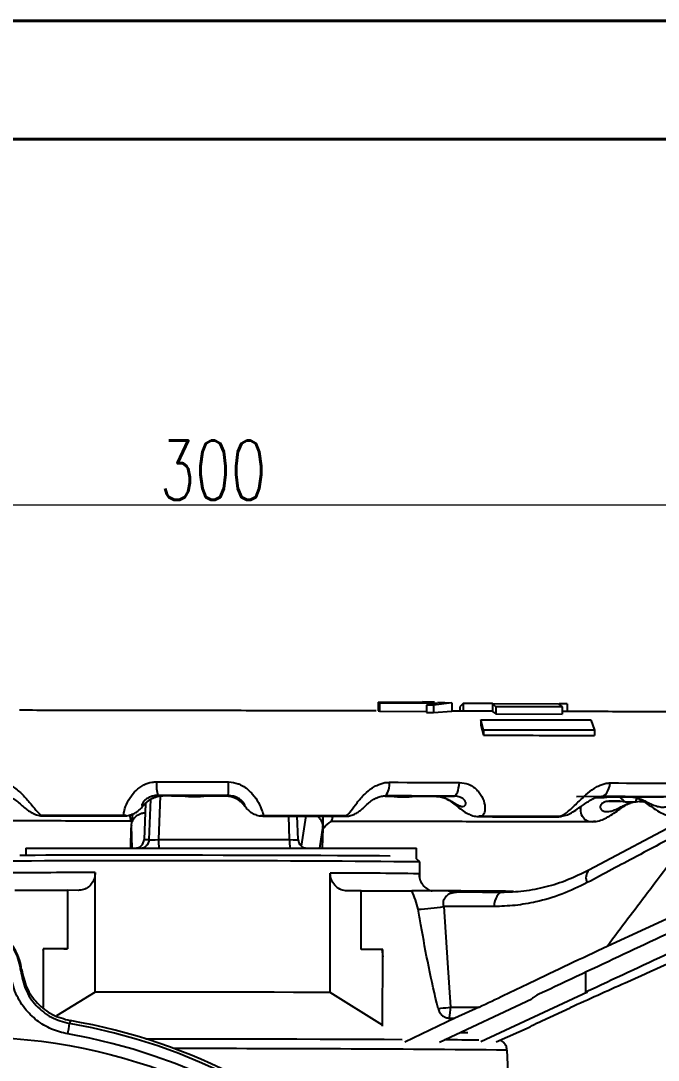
# Model space of a CAD drawing. Header units: millimetres. Extents: x 2384 to 4064, y 886 to 2074.
# Drawn here: x 2916.9 to 3024.6, y 1898.9 to 2074.4 of the extents above; entities that cross this region are included whole.
import ezdxf

# ---------------------------------------------------------------- set-up
doc = ezdxf.new("R2010")
doc.units = ezdxf.units.MM
doc.layers.add('标注', color=3, linetype='Continuous', lineweight=13)
doc.layers.add('粗实线', color=7, linetype='Continuous', lineweight=40)
doc.styles.add('SLDTEXTSTYLE1', font='txt.shx', dxfattribs={"width": 0.7, "bigfont": 'gbcbig.shx'})
doc.dimstyles.new('SLDDIMSTYLE12$0', dxfattribs={"dimtxt": 12, "dimasz": 10, "dimexe": 0, "dimexo": 0.0625, "dimgap": 0.875, "dimtad": 1, "dimdec": 1, "dimlfac": 1.8, "dimrnd": 1e-09, "dimzin": 12, "dimdsep": 46, "dimtxsty": 'SLDTEXTSTYLE1', "dimcen": 0.09, "dimdle": 8.16, "dimclrd": 3, "dimclre": 3, "dimadec": 0, "dimazin": 3, "dimtfac": 1, "dimtdec": 1, "dimtofl": 0, "dimtmove": 0, "dimatfit": 3, "dimfxl": 0, "dimfrac": 2, "dimtolj": 1, "dimlwd": 5, "dimlwe": 5, "dimarcsym": 0})

# ---------------------------------------------------------------- blocks, each defined once
blk = doc.blocks.new('*D50')
at = {"layer": 'Defpoints', "color": 0, "transparency": 16777216}
for p in [(3100.92, 1992.65), (2797.86, 1947.41), (3100.92, 1947.41)]:
    blk.add_point(p, dxfattribs=at)
at = {"layer": '标注', "color": 3, "lineweight": 5, "transparency": 16777216}
blk.add_line((2797.86, 1947.48), (2797.86, 1992.65), dxfattribs=at)
at = {"layer": '标注', "color": 3, "linetype": 'Continuous', "lineweight": 5, "transparency": 16777216}
for p, q in [((2807.86, 1992.65), (3090.92, 1992.65)), ((3100.92, 1947.48), (3100.92, 1992.65))]:
    blk.add_line(p, q, dxfattribs=at)
at = {"layer": '标注', "color": 3, "transparency": 16777216}
for points in [[(2807.86, 1994.31), (2807.86, 1990.98), (2797.86, 1992.65)], [(3090.92, 1994.31), (3090.92, 1990.98), (3100.92, 1992.65)]]:
    blk.add_solid(points, dxfattribs=at)
at = {"layer": '标注', "color": 0, "transparency": 16777216, "insert": (2949.39, 1998.52), "char_height": 10, "attachment_point": 5, "style": 'SLDTEXTSTYLE1'}
blk.add_mtext('\\A1;300', dxfattribs=at)
blk = doc.blocks.new('*D51')
at = {"layer": 'Defpoints', "color": 0, "transparency": 16777216}
for p in [(3100.35, 1957.33), (3011.94, 1720.13), (3112.35, 1720.13)]:
    blk.add_point(p, dxfattribs=at)
at = {"layer": '标注', "color": 3, "lineweight": 5, "transparency": 16777216}
blk.add_line((3100.41, 1957.33), (3112.35, 1957.33), dxfattribs=at)
at = {"layer": '标注', "color": 3, "linetype": 'Continuous', "lineweight": 5, "transparency": 16777216}
for p, q in [((3112.35, 1947.33), (3112.35, 1730.13)), ((3012, 1720.13), (3112.35, 1720.13))]:
    blk.add_line(p, q, dxfattribs=at)
at = {"layer": '标注', "color": 3, "transparency": 16777216}
for points in [[(3110.69, 1947.33), (3114.02, 1947.33), (3112.35, 1957.33)], [(3110.69, 1730.13), (3114.02, 1730.13), (3112.35, 1720.13)]]:
    blk.add_solid(points, dxfattribs=at)
at = {"layer": '标注', "color": 0, "transparency": 16777216, "insert": (3106.48, 1838.73), "char_height": 10, "attachment_point": 5, "rotation": 90, "style": 'SLDTEXTSTYLE1'}
blk.add_mtext('\\A1;235', dxfattribs=at)

msp = doc.modelspace()

# ---------------------------------------------------------------- linework, layer by layer
at = {"color": 7, "linetype": 'Continuous', "lineweight": 25}
for p, q in [((2977.244, 1959.366), (2977.241, 1957.86)), ((2977.244, 1959.366), (2986.778, 1959.342)), ((2977.486, 1959.169), (2977.244, 1959.366)), ((2977.486, 1959.169), (2977.484, 1957.806)), ((2987.292, 1959.146), (2977.486, 1959.169)), ((2986.769, 1959.344), (2984.763, 1959.392)), ((2984.763, 1959.392), (2985.92, 1959.389)), ((2985.414, 1958.833), (2987.292, 1959.146)), ((2989.71, 1959.249), (2986.595, 1958.831)), ((2986.778, 1959.342), (2986.769, 1959.344)), ((2987.345, 1959.336), (2989.71, 1959.249)), ((2989.71, 1959.249), (2989.708, 1957.819)), ((2991.646, 1959.15), (2991.074, 1958.589)), ((2991.646, 1959.15), (2991.644, 1957.824)), ((2996.598, 1959.133), (2991.646, 1959.15)), ((2996.584, 1959.107), (2996.582, 1957.745)), ((2997.154, 1958.562), (2996.584, 1959.107)), ((2996.584, 1959.107), (3007.728, 1959.076)), ((2977.241, 1957.86), (2977.484, 1957.806)), ((2977.484, 1957.806), (2985.412, 1957.785)), ((2985.414, 1958.833), (2985.412, 1957.583)), ((2985.412, 1957.583), (2986.593, 1957.58)), ((2986.595, 1958.831), (2985.414, 1958.833)), ((2986.595, 1958.831), (2986.593, 1957.58)), ((2986.593, 1957.58), (2989.708, 1957.819)), ((2991.074, 1958.589), (2991.072, 1957.826)), ((2996.582, 1957.745), (2997.152, 1957.366)), ((2997.154, 1958.562), (2997.152, 1957.366)), ((2997.152, 1957.366), (3008.359, 1957.331)), ((3008.361, 1958.535), (2997.154, 1958.562)), ((3007.728, 1959.076), (3008.361, 1958.535)), ((3009.173, 1959.089), (3007.811, 1959.094)), ((3008.361, 1958.535), (3008.359, 1957.331)), ((3009.173, 1959.089), (3009.171, 1957.77)), ((2994.595, 1956.371), (2994.593, 1955.446)), ((2995.035, 1954.616), (2994.595, 1956.371)), ((3013.183, 1956.343), (3013.782, 1954.605)), ((2994.593, 1955.446), (2995.033, 1953.775)), ((2995.035, 1954.616), (2995.033, 1953.775)), ((3013.782, 1954.605), (3013.78, 1953.716)), ((2940.037, 1943.596), (2940.916, 1943.563)), ((2940.426, 1943.516), (2940.179, 1936.142)), ((2944.136, 1943.551), (2945.238, 1943.417)), ((2945.238, 1943.417), (2947.288, 1943.413)), ((2947.288, 1943.413), (2948.391, 1943.543)), ((2951.527, 1943.543), (2951.954, 1943.574)), ((2978.439, 1943.478), (2979.431, 1943.474)), ((2979.431, 1943.474), (2980.506, 1943.339)), ((2980.506, 1943.339), (2982.497, 1943.333)), ((2982.497, 1943.333), (2983.571, 1943.463)), ((2987.092, 1943.46), (2990.086, 1943.484)), ((3014.986, 1943.407), (3010.775, 1943.387)), ((3015.447, 1943.23), (3016.417, 1943.36)), ((3020.084, 1943.353), (3025.441, 1943.37)), ((2937.955, 1942.209), (2937.735, 1936.14)), ((2937.956, 1942.21), (2937.736, 1936.142)), ((2938.621, 1936.142), (2938.848, 1942.921)), ((3014.041, 1943.235), (3015.447, 1943.23)), ((3016.308, 1942.609), (3018.221, 1942.594)), ((3019.015, 1942.483), (3018.064, 1942.616)), ((3020.764, 1942.483), (3019.015, 1942.483)), ((3021.709, 1942.616), (3020.764, 1942.483)), ((3021.412, 1942.573), (3022.099, 1942.573)), ((2920.037, 1940.248), (2920.461, 1940.217)), ((2920.441, 1940.226), (2920.037, 1940.248)), ((2920.461, 1940.217), (2920.663, 1940.209)), ((2934.738, 1940.227), (2934.324, 1940.207)), ((2934.328, 1940.198), (2934.738, 1940.227)), ((2934.417, 1940.19), (2934.328, 1940.198)), ((2935.79, 1940.436), (2935.635, 1938.848)), ((2957.439, 1940.186), (2957.853, 1940.156)), ((2957.853, 1940.164), (2957.439, 1940.186)), ((2957.853, 1940.156), (2957.807, 1940.148)), ((2971.819, 1940.133), (2957.853, 1940.164)), ((2962.319, 1936.142), (2962.175, 1940.098)), ((2963.758, 1936.14), (2963.615, 1940.095)), ((2964.334, 1935.031), (2965.109, 1940.148)), ((2967.929, 1940.085), (2967.909, 1938.07)), ((2971.642, 1940.117), (2971.803, 1940.124)), ((2971.803, 1940.124), (2972.228, 1940.153)), ((2972.228, 1940.153), (2971.819, 1940.133)), ((2994.265, 1940.095), (2994.659, 1940.062)), ((2994.682, 1940.071), (2994.265, 1940.095)), ((2994.659, 1940.062), (2994.374, 1940.056)), ((2994.659, 1940.062), (3007.732, 1940.02)), ((3007.772, 1940.029), (2994.682, 1940.071)), ((3007.352, 1940.015), (3007.732, 1940.02)), ((3007.732, 1940.02), (3008.163, 1940.052)), ((3008.163, 1940.052), (3007.772, 1940.029)), ((3029.62, 1939.895), (3012.832, 1930.963)), ((2935.334, 1939.615), (2935.764, 1939.338)), ((2935.496, 1934.694), (2935.571, 1938.129)), ((2935.751, 1934.694), (2935.589, 1938.546)), ((2967.901, 1938.488), (2967.335, 1934.694)), ((2967.909, 1938.07), (2967.835, 1934.694)), ((3013.399, 1939.16), (3013.989, 1939.227)), ((3016.03, 1918.222), (3057.344, 1937.15)), ((2917.746, 1934.694), (2917.746, 1933.527)), ((2917.746, 1934.694), (2952.068, 1934.694)), ((2937.736, 1936.142), (2938.621, 1936.142)), ((2940.179, 1936.142), (2962.319, 1936.142)), ((2952.068, 1934.694), (2983.746, 1934.694)), ((2983.746, 1932.907), (2983.746, 1934.694)), ((2984.289, 1932.363), (2983.739, 1932.914)), ((2984.284, 1929.631), (2984.289, 1932.363)), ((2929.451, 1910.392), (2929.489, 1930.556)), ((2969.135, 1910.317), (2969.173, 1930.482)), ((2915.916, 1927.608), (2924.802, 1927.576)), ((2924.802, 1927.576), (2924.783, 1917.695)), ((2926.632, 1927.567), (2924.802, 1927.574)), ((2974.423, 1927.481), (2972.019, 1927.482)), ((2974.404, 1917.6), (2974.423, 1927.482)), ((2974.423, 1927.482), (2982.957, 1927.484)), ((2990.019, 1927.195), (2989.91, 1927.283)), ((2990.502, 1927.239), (2990.024, 1927.15)), ((2994.871, 1927.241), (2990.492, 1927.239)), ((2994.884, 1927.241), (2998.327, 1927.242)), ((2996.843, 1924.834), (2988.332, 1924.831)), ((2920.701, 1917.71), (2920.683, 1907.804)), ((2924.783, 1917.695), (2920.701, 1917.71)), ((2920.701, 1917.461), (2920.733, 1917.707)), ((2924.165, 1917.694), (2924.783, 1917.695)), ((2978.042, 1917.601), (2974.404, 1917.6)), ((2977.881, 1917.599), (2978.04, 1916.35)), ((2978.018, 1904.609), (2978.042, 1917.601)), ((2917.129, 1913.898), (2917.037, 1914.191)), ((3012.266, 1913.713), (3012.298, 1910.357)), ((2929.451, 1910.392), (2922.918, 1906.379)), ((2978.018, 1904.814), (2969.135, 1910.317)), ((3012.634, 1910.358), (2994.59, 1901.966)), ((3012.298, 1910.357), (3012.634, 1910.358)), ((2987.604, 1901.945), (3003.208, 1909.238)), ((2989.486, 1907.855), (2994.317, 1907.856)), ((2994.317, 1907.856), (2990.195, 1905.997)), ((3004.908, 1905.545), (3009.719, 1907.746)), ((2990.195, 1905.997), (2981.747, 1901.938)), ((2989.26, 1905.991), (2990.195, 1905.997)), ((2997.212, 1901.985), (3002.921, 1904.522)), ((2998.043, 1902.199), (2997.891, 1902.287)), ((2999.285, 1895.667), (2999.038, 1900.569))]:
    msp.add_line(p, q, dxfattribs=at)
at = {"color": 7, "linetype": 'Continuous', "lineweight": 25, "flags": 128}
for points in [[(2939.832, 1945.899), (2941.353, 1945.897), (2942.875, 1945.894), (2944.398, 1945.891), (2945.922, 1945.889), (2947.445, 1945.886), (2948.969, 1945.883), (2950.493, 1945.88), (2952.017, 1945.877)], [(2979.166, 1945.817), (2980.659, 1945.813), (2982.148, 1945.809), (2983.634, 1945.806), (2985.116, 1945.802), (2986.595, 1945.798), (2988.07, 1945.794), (2989.541, 1945.79), (2991.008, 1945.786)], [(2990.086, 1943.484), (2990.234, 1943.526), (2990.378, 1943.648), (2990.516, 1943.847), (2990.644, 1944.118), (2990.76, 1944.456), (2990.861, 1944.853), (2990.944, 1945.299), (2991.008, 1945.786)], [(3014.986, 1943.407), (3015.224, 1943.449), (3015.456, 1943.57), (3015.678, 1943.769), (3015.885, 1944.04), (3016.071, 1944.378), (3016.233, 1944.774), (3016.366, 1945.221), (3016.469, 1945.707)], [(3016.469, 1945.707), (3017.83, 1945.702), (3019.185, 1945.697), (3020.533, 1945.692), (3021.873, 1945.688), (3023.206, 1945.683), (3024.532, 1945.678), (3025.85, 1945.673), (3027.16, 1945.668)], [(2951.954, 1943.574), (2950.464, 1943.577), (2948.973, 1943.58), (2947.483, 1943.582), (2945.993, 1943.585), (2944.503, 1943.588), (2943.014, 1943.59), (2941.525, 1943.593), (2940.037, 1943.596)], [(2948.391, 1943.543), (2947.859, 1943.544), (2947.327, 1943.545), (2946.795, 1943.546), (2946.263, 1943.547), (2945.731, 1943.548), (2945.2, 1943.549), (2944.668, 1943.55), (2944.136, 1943.551)], [(2990.086, 1943.484), (2988.651, 1943.488), (2987.213, 1943.492), (2985.77, 1943.496), (2984.324, 1943.5), (2982.874, 1943.504), (2981.421, 1943.508), (2979.965, 1943.511), (2978.505, 1943.515)], [(2983.571, 1943.463), (2983.055, 1943.465), (2982.539, 1943.466), (2982.022, 1943.468), (2981.505, 1943.469), (2980.987, 1943.47), (2980.469, 1943.472), (2979.95, 1943.473), (2979.431, 1943.474)], [(3016.417, 1943.36), (3015.953, 1943.361), (3015.488, 1943.363), (3015.022, 1943.365), (3014.569, 1943.366)], [(3025.441, 1943.37), (3024.16, 1943.374), (3022.871, 1943.379), (3021.575, 1943.384), (3020.271, 1943.389), (3018.96, 1943.393), (3017.642, 1943.398), (3016.318, 1943.403), (3014.986, 1943.407)], [(2916.735, 1933.519), (2917.884, 1933.528), (2919.366, 1933.535), (2921.166, 1933.541), (2923.264, 1933.546), (2925.638, 1933.549), (2928.264, 1933.552), (2931.114, 1933.553), (2934.156, 1933.552), (2937.359, 1933.551), (2940.689, 1933.548), (2944.111, 1933.544), (2947.589, 1933.538), (2951.085, 1933.532), (2954.562, 1933.524), (2957.984, 1933.515), (2961.314, 1933.506), (2964.517, 1933.495), (2967.56, 1933.484), (2970.409, 1933.473), (2973.035, 1933.46), (2975.409, 1933.448), (2977.508, 1933.435), (2979.269, 1933.423)], [(2998.327, 1927.242), (2998.049, 1927.198), (2997.78, 1927.064), (2997.531, 1926.845), (2997.31, 1926.549), (2997.124, 1926.186), (2996.982, 1925.769), (2996.887, 1925.313), (2996.843, 1924.834)], [(2988.332, 1924.831), (2988.978, 1915.324), (2989.486, 1907.855)], [(2969.135, 1910.317), (2966.145, 1910.329), (2962.984, 1910.34), (2959.684, 1910.35), (2956.279, 1910.359), (2952.804, 1910.367), (2949.293, 1910.374), (2945.782, 1910.38), (2942.307, 1910.385), (2938.902, 1910.389), (2935.603, 1910.391), (2932.442, 1910.392), (2929.451, 1910.392)], [(2992.41, 1903.494), (2991.44, 1903.503), (2991.101, 1903.506)], [(2981.327, 1902.346), (2978.276, 1902.359), (2974.846, 1902.373), (2971.233, 1902.386), (2967.461, 1902.398), (2963.558, 1902.41), (2959.552, 1902.421), (2955.472, 1902.431), (2951.348, 1902.44), (2947.209, 1902.447), (2943.084, 1902.454), (2939.004, 1902.459), (2938.054, 1902.461)]]:
    msp.add_lwpolyline(points, dxfattribs=at)
at = {"color": 7, "linetype": 'Continuous', "lineweight": 25}
msp.add_circle((2908.378, 1808.166), 94.663, dxfattribs=at)
for centre, radius, start, end in [((2947.801, 1945.449), 7.982, 176.76355, 193.42354), ((2924.163, 1945.488), 27.856, 356.06086, 0.80138), ((2976.117, 1945.447), 3.072, 321.03143, 6.91894), ((2936.238, 1936.193), 1.499, 270.02192, 358.02403), ((2937.123, 1936.193), 1.499, 270.02192, 358.02403), ((2949.151, 1935.789), 8.979, 177.74692, 187.00238), ((2971.291, 1935.789), 8.979, 177.74692, 187.00238), ((2965.255, 1936.193), 1.499, 181.97597, 269.97808), ((2941.066, -2468.331), 4400.906, 89.437263, 90.347418), ((2926.07, 788.429), 1142.132, 89.828482, 90.580979), ((2968.3, 788.31), 1142.172, 89.203715, 89.956193), ((3014.215, 1929.736), 1.849, 138.45613, 207.97474), ((2990.505, 1931.314), 4.075, 250.60969, 269.96181), ((2978.204, -403.023), 2330.519, 89.460601, 89.73084), ((2980.9, 1974.327), 50.051, 273.57015, 278.53937), ((2908.223, 1913.128), 8.89, 6.98978, 173.15629), ((2908.241, 1913.16), 8.712, 5.44582, 174.70024), ((2978.442, 1908.246), 11.051, 348.22878, 357.97233), ((2498.979, 1977.482), 432.286, 350.12012, 350.3576), ((2908.375, 1808.16), 98.358, 9.97103, 80.17554), ((2908.357, 1808.128), 98.897, 9.98805, 80.15852), ((2908.378, 1808.165), 96.56, 9.97103, 80.17554), ((2977.855, 80.125), 1822.214, 89.484548, 89.665459), ((2947.985, -3042.066), 4942.899, 89.408205, 90.060005)]:
    msp.add_arc(centre, radius, start, end, dxfattribs=at)
for centre, major_axis, ratio, start_param, end_param in [((2940.122, 1936.194), (1.503, 0.05), 0.0360849, 3.1792312, 4.7488095), ((2962.255, 1936.194), (1.503, -0.055), 0.033278, 4.7560801, 6.3256584)]:
    msp.add_ellipse(centre, major_axis=major_axis, ratio=ratio, start_param=start_param, end_param=end_param, dxfattribs=at)
for points, knots in [([(2946.13, 1957.93), (2944.953, 1957.932), (2941.538, 1957.938), (2935.896, 1957.947), (2929.226, 1957.957), (2922.812, 1957.966), (2918.659, 1957.971), (2916.69, 1957.973)], [0, 0, 0, 0, 0.118831, 0.3446699, 0.5705243, 0.7963793, 1, 1, 1, 1]), ([(2976.944, 1957.863), (2975.474, 1957.867), (2971.807, 1957.876), (2965.881, 1957.89), (2959.193, 1957.904), (2952.603, 1957.918), (2948.247, 1957.926), (2946.13, 1957.93)], [0, 0, 0, 0, 0.1450701, 0.3617448, 0.5784187, 0.795092, 1, 1, 1, 1]), ([(2996.582, 1957.81), (2995.099, 1957.814), (2992.83, 1957.821), (2990.511, 1957.827), (2989.708, 1957.83)], [0, 0, 0, 0, 0.6536508, 1, 1, 1, 1]), ([(3100.352, 1945.105), (3100.506, 1945.547), (3100.833, 1946.49), (3101.005, 1948.055), (3100.908, 1949.68), (3100.516, 1951.227), (3099.906, 1952.593), (3099.133, 1953.769), (3098.247, 1954.749), (3097.3, 1955.536), (3096.346, 1956.134), (3095.449, 1956.555), (3094.67, 1956.828), (3094.041, 1956.992), (3093.558, 1957.087), (3093.184, 1957.143), (3092.873, 1957.178), (3092.587, 1957.203), (3092.273, 1957.223), (3091.81, 1957.244), (3091.093, 1957.265), (3089.959, 1957.29), (3088.538, 1957.314), (3086.791, 1957.339), (3084.76, 1957.363), (3082.439, 1957.388), (3079.83, 1957.412), (3076.937, 1957.437), (3073.763, 1957.462), (3070.316, 1957.486), (3066.603, 1957.511), (3062.632, 1957.535), (3058.411, 1957.56), (3053.949, 1957.584), (3049.257, 1957.608), (3044.344, 1957.632), (3039.221, 1957.655), (3033.9, 1957.678), (3028.391, 1957.7), (3022.71, 1957.722), (3016.859, 1957.744), (3012.071, 1957.761), (3009.192, 1957.77), (3008.36, 1957.773)], [0, 0, 0, 0, 0.0079196, 0.0168724, 0.0264298, 0.0353607, 0.0437515, 0.0516648, 0.0591206, 0.0661069, 0.072571, 0.0783858, 0.083384, 0.087719, 0.0919955, 0.096824, 0.1029102, 0.111382, 0.1241644, 0.1458179, 0.1859723, 0.2234477, 0.263159, 0.3018342, 0.3401259, 0.3782445, 0.4162719, 0.4542465, 0.4921881, 0.5301082, 0.5680135, 0.6059082, 0.6437954, 0.6816768, 0.7195538, 0.7574275, 0.7952986, 0.8331675, 0.8710346, 0.9089005, 0.9467651, 0.9846289, 1, 1, 1, 1]), ([(2994.595, 1956.371), (2997.748, 1956.366), (3004.067, 1956.357), (3010.14, 1956.348), (3013.183, 1956.343)], [0, 0, 0, 0, 0.4988697, 1, 1, 1, 1]), ([(3013.782, 1954.605), (3010.727, 1954.606), (3004.602, 1954.609), (2998.229, 1954.614), (2995.035, 1954.616)], [0, 0, 0, 0, 0.4988716, 1, 1, 1, 1]), ([(2995.033, 1953.775), (2997.845, 1953.767), (3003.479, 1953.75), (3009.677, 1953.73), (3013.077, 1953.719), (3013.78, 1953.716)], [0, 0, 0, 0, 0.4414631, 0.8844877, 1, 1, 1, 1]), ([(2912.844, 1945.937), (2913.379, 1945.879), (2914.112, 1945.801), (2915.438, 1945.214), (2916.31, 1944.581), (2917.428, 1943.545), (2918.449, 1942.372), (2919.487, 1941.046), (2920.103, 1940.407), (2920.377, 1940.26), (2920.441, 1940.226)], [0, 0, 0, 0, 0.128421, 0.1756524, 0.3416863, 0.3780729, 0.5535965, 0.748298, 0.9413079, 1, 1, 1, 1]), ([(2934.324, 1940.207), (2934.313, 1940.241), (2934.267, 1940.388), (2934.341, 1941.025), (2934.812, 1942.351), (2935.717, 1943.802), (2936.774, 1944.823), (2937.868, 1945.498), (2938.839, 1945.85), (2939.58, 1945.887), (2939.832, 1945.899)], [0, 0, 0, 0, 0.0583818, 0.2513124, 0.4459339, 0.6213853, 0.7572406, 0.8241965, 0.9402186, 1, 1, 1, 1]), ([(2952.017, 1945.877), (2952.563, 1945.819), (2953.309, 1945.74), (2954.604, 1945.152), (2955.412, 1944.519), (2956.369, 1943.482), (2957.145, 1942.309), (2957.698, 1940.983), (2957.852, 1940.345), (2957.853, 1940.198), (2957.853, 1940.164)], [0, 0, 0, 0, 0.1284602, 0.1757059, 0.3417905, 0.3781882, 0.5537653, 0.7485262, 0.941595, 1, 1, 1, 1]), ([(2971.819, 1940.133), (2971.873, 1940.167), (2972.1, 1940.313), (2972.641, 1940.95), (2973.606, 1942.274), (2974.828, 1943.724), (2976.029, 1944.744), (2977.194, 1945.417), (2978.185, 1945.768), (2978.917, 1945.805), (2979.166, 1945.817)], [0, 0, 0, 0, 0.0586686, 0.2515405, 0.4461027, 0.6215007, 0.7573146, 0.82425, 0.9402369, 1, 1, 1, 1]), ([(2991.008, 1945.786), (2991.527, 1945.727), (2992.236, 1945.647), (2993.411, 1945.059), (2994.1, 1944.425), (2994.831, 1943.388), (2995.308, 1942.215), (2995.34, 1940.89), (2995.02, 1940.251), (2994.747, 1940.105), (2994.682, 1940.071)], [0, 0, 0, 0, 0.128291, 0.1754745, 0.3413402, 0.37769, 0.5530357, 0.7475399, 0.9403543, 1, 1, 1, 1]), ([(3007.772, 1940.029), (3007.889, 1940.064), (3008.378, 1940.208), (3009.353, 1940.846), (3010.746, 1942.169), (3012.203, 1943.617), (3013.467, 1944.636), (3014.621, 1945.308), (3015.567, 1945.659), (3016.24, 1945.695), (3016.469, 1945.707)], [0, 0, 0, 0, 0.0604604, 0.2529652, 0.4471572, 0.6222214, 0.7577767, 0.8245847, 0.9403506, 1, 1, 1, 1]), ([(2913.713, 1943.622), (2913.945, 1943.607), (2914.418, 1943.576), (2915.174, 1943.301), (2915.941, 1942.871), (2916.673, 1942.303), (2917.345, 1941.7), (2917.997, 1941.14), (2918.749, 1940.635), (2919.579, 1940.308), (2920.228, 1940.147), (2920.597, 1940.182), (2920.657, 1940.188)], [0, 0, 0, 0, 0.0825116, 0.1683559, 0.2551297, 0.3692442, 0.5096773, 0.6541324, 0.7742351, 0.8752122, 0.9797226, 1, 1, 1, 1]), ([(2940.037, 1943.596), (2939.761, 1943.578), (2939.404, 1943.556), (2938.837, 1943.395), (2938.446, 1943.219), (2937.966, 1942.901), (2937.58, 1942.503), (2937.379, 1942.115), (2937.354, 1941.88), (2937.463, 1941.838), (2937.688, 1941.999), (2938.038, 1942.329), (2938.54, 1942.757), (2939.228, 1943.188), (2940.05, 1943.505), (2940.637, 1943.544), (2940.916, 1943.563)], [0, 0, 0, 0, 0.0591789, 0.0764013, 0.131686, 0.1593115, 0.2338143, 0.3262958, 0.4271986, 0.5353949, 0.6422062, 0.7354347, 0.8101881, 0.8743348, 0.940313, 1, 1, 1, 1]), ([(2939.313, 1943.178), (2939.458, 1943.247), (2939.839, 1943.428), (2940.41, 1943.565), (2940.799, 1943.542), (2940.917, 1943.535)], [0, 0, 0, 0, 0.2997029, 0.7866902, 1, 1, 1, 1]), ([(2940.916, 1943.563), (2940.919, 1943.563), (2941.531, 1943.56), (2942.531, 1943.555), (2943.728, 1943.552), (2944.136, 1943.551)], [0, 0, 0, 0, 0.0030374, 0.6601184, 1, 1, 1, 1]), ([(2948.391, 1943.543), (2948.794, 1943.543), (2949.975, 1943.542), (2950.938, 1943.543), (2951.525, 1943.543), (2951.527, 1943.543)], [0, 0, 0, 0, 0.33982262, 0.99696233, 1, 1, 1, 1]), ([(2951.519, 1943.536), (2951.819, 1943.517), (2952.397, 1943.481), (2953.182, 1943.168), (2953.849, 1942.742), (2954.352, 1942.267), (2954.646, 1941.913), (2954.873, 1941.628), (2955.061, 1941.397), (2955.384, 1941.056), (2955.865, 1940.666), (2956.549, 1940.318), (2957.228, 1940.115), (2957.665, 1940.131), (2957.808, 1940.137)], [0, 0, 0, 0, 0.0930102, 0.1795909, 0.2664312, 0.3784238, 0.5097513, 0.5962326, 0.6642583, 0.7125716, 0.7820943, 0.8634337, 0.955366, 1, 1, 1, 1]), ([(2951.527, 1943.543), (2951.806, 1943.524), (2952.388, 1943.484), (2952.926, 1943.271), (2953.411, 1943.027), (2953.863, 1942.729), (2954.323, 1942.299), (2954.617, 1941.968), (2954.777, 1941.807), (2954.819, 1941.849), (2954.733, 1942.084), (2954.478, 1942.472), (2953.998, 1942.937), (2953.44, 1943.251), (2952.992, 1943.429), (2952.757, 1943.463), (2952.634, 1943.481)], [0, 0, 0, 0, 0.0628094, 0.1313685, 0.1322552, 0.1997573, 0.2784209, 0.3765284, 0.4889334, 0.602799, 0.7089907, 0.8063204, 0.8847292, 0.9463712, 0.9719419, 1, 1, 1, 1]), ([(2952.634, 1943.481), (2952.476, 1943.518), (2952.254, 1943.571), (2952.022, 1943.573), (2951.954, 1943.574)], [0, 0, 0, 0, 0.7074896, 1, 1, 1, 1]), ([(2971.647, 1940.095), (2971.71, 1940.089), (2972.042, 1940.06), (2972.619, 1940.19), (2973.317, 1940.441), (2973.913, 1940.798), (2974.403, 1941.183), (2974.909, 1941.644), (2975.445, 1942.157), (2976.138, 1942.716), (2976.859, 1943.146), (2977.618, 1943.421), (2978.184, 1943.536), (2978.46, 1943.507), (2978.497, 1943.503)], [0, 0, 0, 0, 0.0206795, 0.1103118, 0.1951892, 0.2803203, 0.37057, 0.4691632, 0.6207089, 0.7274947, 0.8178604, 0.8986542, 0.9862916, 1, 1, 1, 1]), ([(2983.571, 1943.463), (2983.992, 1943.463), (2985.229, 1943.461), (2986.375, 1943.46), (2987.089, 1943.46), (2987.092, 1943.46)], [0, 0, 0, 0, 0.33934578, 0.99696013, 1, 1, 1, 1]), ([(2987.092, 1943.46), (2987.365, 1943.441), (2987.935, 1943.4), (2988.5, 1943.186), (2989.038, 1942.942), (2989.575, 1942.643), (2990.252, 1942.213), (2990.849, 1941.881), (2991.371, 1941.719), (2991.794, 1941.759), (2992.07, 1941.993), (2992.128, 1942.382), (2991.881, 1942.844), (2991.446, 1943.165), (2990.926, 1943.385), (2990.493, 1943.476), (2990.151, 1943.483), (2990.086, 1943.484)], [0, 0, 0, 0, 0.0596881, 0.1248402, 0.1256828, 0.1898305, 0.2645849, 0.3578169, 0.4646359, 0.5728428, 0.6737571, 0.7662498, 0.840762, 0.8993405, 0.9236404, 0.9854634, 1, 1, 1, 1]), ([(2987.133, 1943.434), (2987.296, 1943.434), (2987.693, 1943.435), (2988.388, 1943.219), (2989.157, 1942.835), (2989.934, 1942.299), (2990.765, 1941.628), (2991.598, 1940.963), (2992.521, 1940.426), (2993.446, 1940.083), (2994.069, 1940.045), (2994.372, 1940.027)], [0, 0, 0, 0, 0.0619101, 0.1510559, 0.2386864, 0.335999, 0.4660705, 0.6427406, 0.7832141, 0.8948668, 1, 1, 1, 1]), ([(3008.277, 1940.092), (3008.436, 1940.119), (3008.937, 1940.204), (3009.727, 1940.556), (3010.697, 1941.116), (3011.614, 1941.788), (3012.528, 1942.449), (3013.322, 1942.937), (3014.032, 1943.252), (3014.591, 1943.396), (3014.854, 1943.393), (3014.97, 1943.392)], [0, 0, 0, 0, 0.0630071, 0.1992671, 0.3474644, 0.5290836, 0.6527665, 0.7579838, 0.8478288, 0.9324812, 1, 1, 1, 1]), ([(3016.417, 1943.36), (3016.828, 1943.359), (3018.037, 1943.356), (3019.289, 1943.354), (3020.081, 1943.353), (3020.084, 1943.353)], [0, 0, 0, 0, 0.3389039, 0.9969581, 1, 1, 1, 1]), ([(3017.982, 1943.356), (3018.254, 1943.146), (3018.615, 1942.866), (3018.936, 1942.558), (3019.015, 1942.483)], [0, 0, 0, 0, 0.7546319, 1, 1, 1, 1]), ([(3020.084, 1943.353), (3020.333, 1943.333), (3020.852, 1943.292), (3021.406, 1943.078), (3021.959, 1942.834), (3022.545, 1942.534), (3023.392, 1942.103), (3024.252, 1941.77), (3025.101, 1941.606), (3025.876, 1941.646), (3026.495, 1941.879), (3026.861, 1942.267), (3026.866, 1942.729), (3026.581, 1943.05), (3026.174, 1943.27), (3025.806, 1943.361), (3025.5, 1943.368), (3025.441, 1943.37)], [0, 0, 0, 0, 0.0596883, 0.1248406, 0.1256831, 0.189831, 0.2645857, 0.3578179, 0.4646369, 0.5728437, 0.6737578, 0.7662502, 0.8407621, 0.8993405, 0.9236405, 0.9854634, 1, 1, 1, 1]), ([(3020.161, 1943.34), (3020.286, 1943.332), (3020.549, 1943.315), (3021.123, 1943.117), (3021.826, 1942.749), (3022.65, 1942.209), (3023.622, 1941.519), (3024.725, 1940.799), (3025.918, 1940.244), (3026.983, 1939.933), (3027.628, 1939.934), (3027.867, 1939.934)], [0, 0, 0, 0, 0.0742354, 0.1562386, 0.2386719, 0.3331128, 0.4578086, 0.6166816, 0.7785183, 0.917899, 1, 1, 1, 1]), ([(2934.41, 1940.153), (2934.418, 1940.152), (2934.693, 1940.118), (2935.214, 1940.227), (2935.902, 1940.447), (2936.456, 1940.765), (2936.869, 1941.091), (2937.175, 1941.384), (2937.499, 1941.73), (2937.842, 1942.117), (2938.368, 1942.6), (2938.867, 1942.99), (2939.229, 1943.142), (2939.313, 1943.178)], [0, 0, 0, 0, 0.0030537, 0.1087852, 0.2046791, 0.2923967, 0.3693117, 0.4447578, 0.5418397, 0.7076295, 0.8426958, 0.9632761, 1, 1, 1, 1]), ([(3013.3, 1939.154), (3013.152, 1939.16), (3012.619, 1939.18), (3011.906, 1939.679), (3011.406, 1940.665), (3011.501, 1941.461), (3011.533, 1941.734)], [0, 0, 0, 0, 0.136464, 0.490488, 0.8258941, 1, 1, 1, 1]), ([(3013.602, 1939.186), (3013.677, 1939.186), (3014.101, 1939.187), (3014.858, 1939.403), (3015.857, 1939.815), (3016.843, 1940.415), (3017.775, 1941.078), (3018.666, 1941.703), (3019.442, 1942.157), (3020.019, 1942.414), (3020.273, 1942.467), (3020.346, 1942.483)], [0, 0, 0, 0, 0.0295699, 0.1675427, 0.3152548, 0.4769519, 0.6434489, 0.7660264, 0.8709121, 0.9627209, 1, 1, 1, 1]), ([(3016.308, 1942.609), (3016.074, 1942.591), (3015.585, 1942.551), (3015.207, 1942.338), (3014.918, 1942.093), (3014.72, 1941.793), (3014.769, 1941.359), (3015.118, 1941.02), (3015.691, 1940.849), (3016.392, 1940.881), (3017.162, 1941.106), (3017.97, 1941.486), (3018.81, 1941.945), (3019.487, 1942.255), (3019.969, 1942.432), (3020.189, 1942.465), (3020.305, 1942.483)], [0, 0, 0, 0, 0.0627693, 0.1312846, 0.1321694, 0.1996286, 0.2782425, 0.3762855, 0.4886131, 0.6023973, 0.7085113, 0.8057693, 0.8841199, 0.9457163, 0.9712703, 1, 1, 1, 1]), ([(3018.064, 1942.616), (3017.781, 1942.616), (3016.947, 1942.614), (3016.533, 1942.611), (3016.309, 1942.609), (3016.308, 1942.609)], [0, 0, 0, 0, 0.33895499, 0.99695831, 1, 1, 1, 1]), ([(3020.764, 1942.483), (3020.779, 1942.559), (3020.823, 1942.783), (3020.962, 1942.986), (3021.054, 1943.121)], [0, 0, 0, 0, 0.3379131, 1, 1, 1, 1]), ([(2934.324, 1940.207), (2932.189, 1940.21), (2927.534, 1940.217), (2922.932, 1940.223), (2920.441, 1940.226)], [0, 0, 0, 0, 0.458701, 1, 1, 1, 1]), ([(2920.461, 1940.217), (2921.425, 1940.216), (2926.013, 1940.21), (2930.659, 1940.203), (2934.328, 1940.198)], [0, 0, 0, 0, 0.2101504, 1, 1, 1, 1]), ([(2920.663, 1940.169), (2922.387, 1940.166), (2926.306, 1940.161), (2930.902, 1940.155), (2933.774, 1940.15), (2934.417, 1940.149)], [0, 0, 0, 0, 0.37879018, 0.86086794, 1, 1, 1, 1]), ([(2935.282, 1940.263), (2935.368, 1939.935), (2935.459, 1939.584), (2935.545, 1939.514), (2935.55, 1939.51)], [0, 0, 0, 0, 0.9339778, 1, 1, 1, 1]), ([(2935.589, 1938.546), (2935.646, 1938.833), (2935.733, 1939.274), (2936.084, 1939.79), (2936.539, 1940.241), (2937.164, 1940.594), (2937.695, 1940.667), (2937.9, 1940.695)], [0, 0, 0, 0, 0.26378762, 0.40598781, 0.55150775, 0.82666039, 1, 1, 1, 1]), ([(2957.807, 1940.107), (2959.551, 1940.103), (2963.527, 1940.095), (2968.143, 1940.085), (2970.995, 1940.078), (2971.642, 1940.076)], [0, 0, 0, 0, 0.37641, 0.8584938, 1, 1, 1, 1]), ([(2957.853, 1940.156), (2962.164, 1940.146), (2966.83, 1940.136), (2971.451, 1940.125), (2971.803, 1940.124)], [0, 0, 0, 0, 0.923903, 1, 1, 1, 1]), ([(2966.883, 1940.144), (2966.929, 1940.121), (2967.129, 1940.022), (2967.38, 1939.726), (2967.748, 1939.22), (2967.841, 1938.776), (2967.901, 1938.488)], [0, 0, 0, 0, 0.0730912, 0.3176588, 0.5566505, 1, 1, 1, 1]), ([(2969.287, 1939.193), (2969.36, 1939.22), (2969.467, 1939.258), (2969.593, 1939.886), (2969.633, 1940.081)], [0, 0, 0, 0, 0.6884229, 1, 1, 1, 1]), ([(2994.374, 1940.016), (2994.837, 1940.015), (2997.434, 1940.007), (3001.779, 1939.994), (3005.591, 1939.982), (3007.352, 1939.976)], [0, 0, 0, 0, 0.1044748, 0.58657618, 1, 1, 1, 1]), ([(3007.37, 1940.003), (3007.515, 1939.994), (3007.829, 1939.977), (3008.121, 1940.052), (3008.277, 1940.092)], [0, 0, 0, 0, 0.4645871, 1, 1, 1, 1]), ([(2935.837, 1939.254), (2933.997, 1939.258), (2928.226, 1939.27), (2918.581, 1939.294), (2908.176, 1939.322), (2899.05, 1939.349), (2893.852, 1939.366), (2891.248, 1939.375)], [0, 0, 0, 0, 0.1199161, 0.3761653, 0.6341936, 0.816777, 1, 1, 1, 1]), ([(2935.589, 1938.546), (2935.588, 1938.534), (2935.586, 1938.508), (2935.582, 1938.447), (2935.575, 1938.307), (2935.573, 1938.205), (2935.571, 1938.129)], [0, 0, 0, 0, 0.0824935, 0.1705882, 0.3803725, 1, 1, 1, 1]), ([(2967.9, 1937.669), (2967.963, 1937.849), (2968.149, 1938.38), (2968.86, 1938.875), (2969.329, 1939.202)], [0, 0, 0, 0, 0.339579, 1, 1, 1, 1]), ([(2967.909, 1938.07), (2967.91, 1938.146), (2967.912, 1938.248), (2967.908, 1938.389), (2967.904, 1938.45), (2967.902, 1938.476), (2967.901, 1938.488)], [0, 0, 0, 0, 0.61962747, 0.82941185, 0.91750655, 1, 1, 1, 1]), ([(3013.3, 1939.154), (3009.082, 1939.156), (3001.276, 1939.159), (2989.307, 1939.169), (2978.84, 1939.18), (2972.097, 1939.189), (2969.287, 1939.193)], [0, 0, 0, 0, 0.3013033, 0.5575817, 0.8156395, 1, 1, 1, 1]), ([(3031.468, 1938.918), (3027.943, 1937.041), (3021.649, 1933.689), (3015.353, 1930.342), (3012.582, 1928.869)], [0, 0, 0, 0, 0.56, 1, 1, 1, 1]), ([(3013.989, 1939.227), (3013.784, 1939.194), (3013.547, 1939.156), (3013.33, 1939.154), (3013.3, 1939.154)], [0, 0, 0, 0, 0.86270338, 1, 1, 1, 1]), ([(3031.307, 1938.5), (3028.458, 1934.711), (3023.371, 1927.946), (3018.273, 1921.193), (3016.03, 1918.222)], [0, 0, 0, 0, 0.5599981, 1, 1, 1, 1]), ([(3061.263, 1936.779), (3051.85, 1932.344), (3032.934, 1923.431), (3014.013, 1914.534), (3004.508, 1910.063)], [0, 0, 0, 0, 0.4976256, 1, 1, 1, 1]), ([(3068.915, 1936.782), (3059.538, 1932.4), (3040.669, 1923.583), (3021.794, 1914.783), (3012.298, 1910.357)], [0, 0, 0, 0, 0.496926, 1, 1, 1, 1]), ([(2929.489, 1930.556), (2929.46, 1930.242), (2929.404, 1929.615), (2928.976, 1928.773), (2928.337, 1928.098), (2927.524, 1927.648), (2926.924, 1927.594), (2926.632, 1927.567)], [0, 0, 0, 0, 0.190511, 0.3807243, 0.5789225, 0.7952783, 1, 1, 1, 1]), ([(2972.019, 1927.482), (2971.675, 1927.52), (2970.988, 1927.597), (2970.083, 1928.197), (2969.444, 1929.062), (2969.194, 1929.887), (2969.178, 1930.357), (2969.173, 1930.482)], [0, 0, 0, 0, 0.2409734, 0.4822257, 0.713676, 0.9238009, 1, 1, 1, 1]), ([(2984.173, 1930.372), (2984.2, 1930.058), (2984.255, 1929.431), (2984.679, 1928.584), (2985.318, 1927.919), (2985.924, 1927.539), (2986.307, 1927.487), (2986.383, 1927.477)], [0, 0, 0, 0, 0.2243305, 0.4483104, 0.6816928, 0.936456, 1, 1, 1, 1]), ([(3012.832, 1930.963), (3011.647, 1930.382), (3009.284, 1929.225), (3005.598, 1928.072), (3001.849, 1927.329), (2999.329, 1927.245), (2998.064, 1927.203)], [0, 0, 0, 0, 0.2501392, 0.4990997, 0.7485078, 1, 1, 1, 1]), ([(3012.582, 1928.869), (3011.167, 1928.182), (3008.344, 1926.813), (3004.237, 1925.63), (3000.395, 1924.95), (2998.029, 1924.873), (2996.843, 1924.834)], [0, 0, 0, 0, 0.2800318, 0.5584059, 0.7786039, 1, 1, 1, 1]), ([(2984.016, 1924.373), (2983.879, 1924.905), (2983.6, 1925.98), (2983.173, 1926.979), (2982.957, 1927.484)], [0, 0, 0, 0, 0.4945129, 1, 1, 1, 1]), ([(2989.152, 1927.47), (2989.078, 1927.471), (2988.892, 1927.471), (2988.009, 1927.474), (2986.614, 1927.476), (2984.745, 1927.48), (2983.552, 1927.483), (2982.957, 1927.484)], [0, 0, 0, 0, 0.0455975, 0.1148628, 0.420114, 0.7104691, 1, 1, 1, 1]), ([(2990.024, 1927.15), (2989.865, 1927.13), (2989.394, 1927.069), (2988.831, 1926.691), (2988.428, 1926.203), (2988.245, 1925.775), (2988.198, 1925.301), (2988.286, 1924.991), (2988.332, 1924.831)], [0, 0, 0, 0, 0.1497055, 0.4428209, 0.582696, 0.718477, 0.8549652, 1, 1, 1, 1]), ([(2987.383, 1907.61), (2986.843, 1909.948), (2985.76, 1914.628), (2984.735, 1920.248), (2984.168, 1923.501), (2984.016, 1924.373)], [0, 0, 0, 0, 0.42207039, 0.84506909, 1, 1, 1, 1]), ([(2994.317, 1907.856), (2997.172, 1909.214), (3004.414, 1912.658), (3011.648, 1916.123), (3016.03, 1918.222)], [0, 0, 0, 0, 0.3942257, 1, 1, 1, 1]), ([(3032.915, 1918.209), (3028.274, 1916.108), (3020.545, 1912.61), (3012.81, 1909.135), (3009.719, 1907.746)], [0, 0, 0, 0, 0.60041569, 1, 1, 1, 1]), ([(2924.854, 1903.309), (2923.919, 1903.541), (2922.055, 1904.003), (2919.57, 1905.525), (2917.406, 1907.67), (2915.727, 1910.481), (2915.326, 1912.707), (2915.125, 1913.822)], [0, 0, 0, 0, 0.1872812, 0.3736777, 0.5607984, 0.7799545, 1, 1, 1, 1]), ([(2916.913, 1913.987), (2916.939, 1914.028), (2916.984, 1914.102), (2917.028, 1914.177), (2917.048, 1914.21)], [0, 0, 0, 0, 0.56, 1, 1, 1, 1]), ([(2916.913, 1913.987), (2917.119, 1912.914), (2917.531, 1910.77), (2919.409, 1908.031), (2921.993, 1905.941), (2924.102, 1905.364), (2925.158, 1905.075)], [0, 0, 0, 0, 0.2498556, 0.4996698, 0.7497111, 1, 1, 1, 1]), ([(2917.048, 1914.21), (2917.275, 1913.164), (2917.73, 1911.077), (2919.612, 1908.431), (2922.16, 1906.412), (2924.226, 1905.851), (2925.261, 1905.569)], [0, 0, 0, 0, 0.2500652, 0.4994456, 0.7493864, 1, 1, 1, 1]), ([(3004.508, 1910.063), (3004.215, 1909.916), (3003.63, 1909.623), (3003.348, 1909.366), (3003.208, 1909.238)], [0, 0, 0, 0, 0.5007867, 1, 1, 1, 1]), ([(2987.383, 1907.61), (2987.536, 1907.625), (2988.279, 1907.697), (2988.978, 1907.783), (2989.486, 1907.855), (2989.486, 1907.855)], [0, 0, 0, 0, 0.205396, 0.9999773, 1, 1, 1, 1]), ([(2987.383, 1907.61), (2987.467, 1907.371), (2987.635, 1906.893), (2988.12, 1906.364), (2988.679, 1906.043), (2989.077, 1906.008), (2989.26, 1905.991)], [0, 0, 0, 0, 0.2579529, 0.5155625, 0.7761847, 1, 1, 1, 1]), ([(2925.261, 1905.569), (2925.242, 1905.477), (2925.21, 1905.312), (2925.173, 1905.148), (2925.158, 1905.075)], [0, 0, 0, 0, 0.56, 1, 1, 1, 1]), ([(3002.921, 1904.522), (3003.038, 1904.59), (3003.531, 1904.876), (3004.312, 1905.255), (3004.908, 1905.545)], [0, 0, 0, 0, 0.2371992, 1, 1, 1, 1]), ([(2999.005, 1900.572), (2999.008, 1900.673), (2999.017, 1900.994), (2998.802, 1901.465), (2998.469, 1901.896), (2998.151, 1902.15), (2997.964, 1902.237), (2997.903, 1902.265)], [0, 0, 0, 0, 0.13915302, 0.44312319, 0.69055485, 0.90049693, 1, 1, 1, 1])]:
    msp.add_open_spline(points, degree=3, knots=knots, dxfattribs=at)
at = {"layer": '粗实线'}
for p, q in [((4064.122, 2074.426), (2384.122, 2074.426)), ((4044.122, 2054.426), (2484.122, 2054.426))]:
    msp.add_line(p, q, dxfattribs=at)

# ---------------------------------------------------------------- dimensions: what is measured, and where the dimension line sits
at = {"layer": '标注'}
dim = msp.add_linear_dim(base=(3100.921, 1992.647), p1=(2797.857, 1947.413), p2=(3100.921, 1947.413), text='300', dimstyle='SLDDIMSTYLE12$0', override={"dimtxt": 10, "dimtdec": 3, "dimtzin": 0}, dxfattribs=at)
dim.commit()
dim.dimension.update_dxf_attribs({"geometry": '*D50', "text_midpoint": (2949.389, 1998.522)})
dim = msp.add_linear_dim(base=(3112.352, 1720.131), p1=(3100.352, 1957.334), p2=(3011.939, 1720.131), angle=90, text='235', dimstyle='SLDDIMSTYLE12$0', override={"dimtxt": 10, "dimtdec": 3, "dimtzin": 0}, dxfattribs=at)
dim.commit()
dim.dimension.update_dxf_attribs({"geometry": '*D51', "text_midpoint": (3106.477, 1838.733)})

doc.saveas('drawing.dxf')
